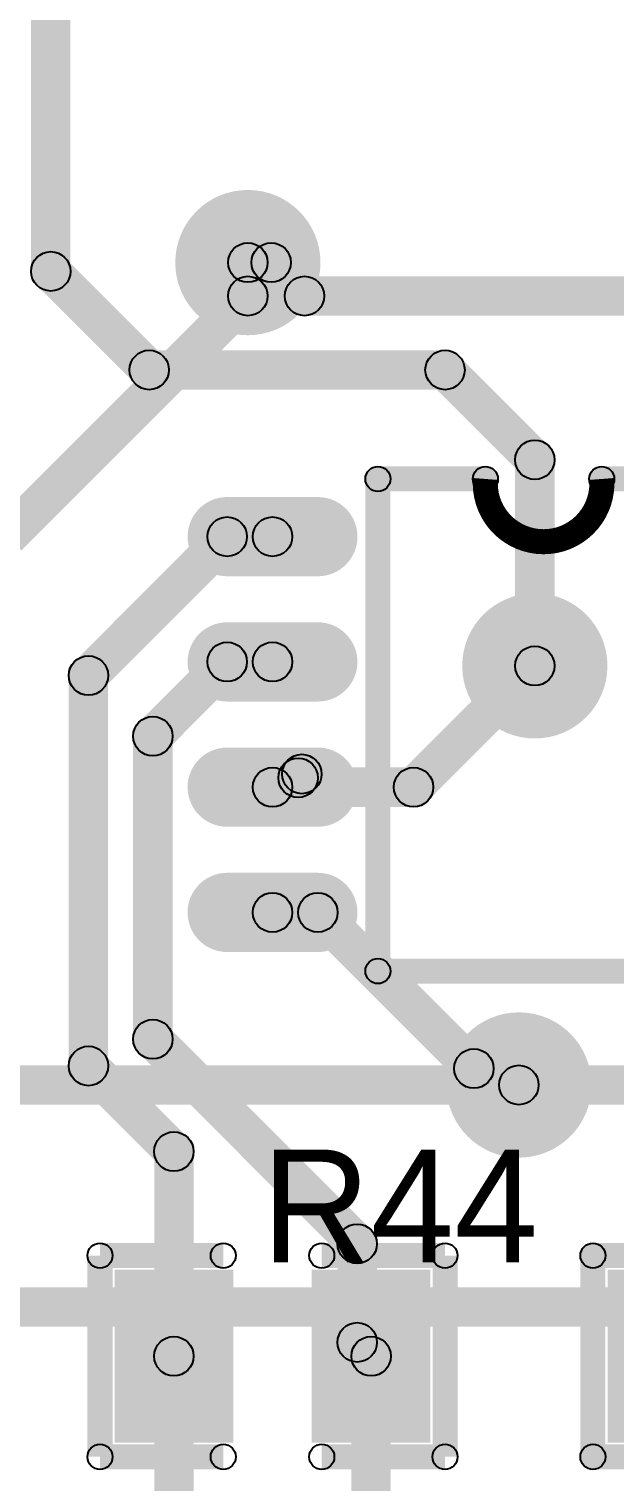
# Model space of a CAD drawing. Header units: millimetres. Extents: x 1.24 to 8.03, y 2.12 to 7.05.
# Drawn here: x 6.92 to 7.154, y 4.635 to 5.215 of the extents above; entities that cross this region are included whole.
import ezdxf

# ---------------------------------------------------------------- set-up
doc = ezdxf.new("R2010")
doc.units = ezdxf.units.MM
doc.header["$MEASUREMENT"] = 0
for name, color, linetype in [('BottomLayer', 5, 'Continuous'), ('BottomSolder', 6, 'Continuous'), ('TopLayer', 1, 'Continuous'), ('TopOverlay', 2, 'Continuous'), ('TopPaste', 8, 'Continuous'), ('TopSolder', 216, 'Continuous'), ('ViaHoleLayer', 16, 'Continuous')]:
    doc.layers.add(name, color=color, linetype=linetype)

# ---------------------------------------------------------------- blocks, each defined once
blk = doc.blocks.new('SOIC_8_L5_0_W4_0_P1_27_LS6_0_BL_2')
at = {"layer": 'TopLayer'}
h = blk.add_hatch(color=1, dxfattribs=at)
edge = h.paths.add_edge_path()
edge.add_arc((-0.075, 0.125984), 0.011811, 0, 180)
edge.add_line((-0.086811, 0.125984), (-0.086811, 0.089763))
edge.add_arc((-0.075, 0.089763), 0.011811, 180, 360)
edge.add_line((-0.063189, 0.089763), (-0.063189, 0.125984))
h = blk.add_hatch(color=1, dxfattribs=at)
edge = h.paths.add_edge_path()
edge.add_arc((-0.025, 0.125984), 0.011811, 0, 180)
edge.add_line((-0.036811, 0.125984), (-0.036811, 0.089763))
edge.add_arc((-0.025, 0.089763), 0.011811, 180, 360)
edge.add_line((-0.013189, 0.089763), (-0.013189, 0.125984))
h = blk.add_hatch(color=1, dxfattribs=at)
edge = h.paths.add_edge_path()
edge.add_arc((0.025, 0.125984), 0.011811, 0, 180)
edge.add_line((0.013189, 0.125984), (0.013189, 0.089763))
edge.add_arc((0.025, 0.089763), 0.011811, 180, 360)
edge.add_line((0.036811, 0.089763), (0.036811, 0.125984))
h = blk.add_hatch(color=1, dxfattribs=at)
edge = h.paths.add_edge_path()
edge.add_arc((0.075, 0.125984), 0.011811, 0, 180)
edge.add_line((0.063189, 0.125984), (0.063189, 0.089763))
edge.add_arc((0.075, 0.089763), 0.011811, 180, 360)
edge.add_line((0.086811, 0.089763), (0.086811, 0.125984))
h = blk.add_hatch(color=1, dxfattribs=at)
edge = h.paths.add_edge_path()
edge.add_arc((-0.075, -0.089763), 0.011811, 0, 180)
edge.add_line((-0.086811, -0.089763), (-0.086811, -0.125984))
edge.add_arc((-0.075, -0.125984), 0.011811, 180, 360)
edge.add_line((-0.063189, -0.125984), (-0.063189, -0.089763))
h = blk.add_hatch(color=1, dxfattribs=at)
edge = h.paths.add_edge_path()
edge.add_arc((-0.025, -0.089763), 0.011811, 0, 180)
edge.add_line((-0.036811, -0.089763), (-0.036811, -0.125984))
edge.add_arc((-0.025, -0.125984), 0.011811, 180, 360)
edge.add_line((-0.013189, -0.125984), (-0.013189, -0.089763))
h = blk.add_hatch(color=1, dxfattribs=at)
edge = h.paths.add_edge_path()
edge.add_arc((0.025, -0.089763), 0.011811, 0, 180)
edge.add_line((0.013189, -0.089763), (0.013189, -0.125984))
edge.add_arc((0.025, -0.125984), 0.011811, 180, 360)
edge.add_line((0.036811, -0.125984), (0.036811, -0.089763))
h = blk.add_hatch(color=1, dxfattribs=at)
edge = h.paths.add_edge_path()
edge.add_arc((0.075, -0.089763), 0.011811, 0, 180)
edge.add_line((0.063189, -0.089763), (0.063189, -0.125984))
edge.add_arc((0.075, -0.125984), 0.011811, 180, 360)
edge.add_line((0.086811, -0.125984), (0.086811, -0.089763))
at = {"layer": 'TopOverlay'}
h = blk.add_hatch(color=2, dxfattribs=at)
edge = h.paths.add_edge_path()
edge.add_arc((-0.098031, 0.066929), 0.005, 0, 360)
h = blk.add_hatch(color=2, dxfattribs=at)
edge = h.paths.add_edge_path()
edge.add_arc((-0.098031, 0.066929), 0.005, 0, 360)
for points in [[(0.098425, 0.071929), (0.098425, 0.061929), (-0.098031, 0.061929), (-0.098031, 0.071929)], [(-0.093031, 0.023622), (-0.103031, 0.023622), (-0.103031, 0.066929), (-0.093031, 0.066929)], [(0.103425, -0.065797), (0.093425, -0.065797), (0.093425, 0.066929), (0.103425, 0.066929)], [(-0.093031, -0.065797), (-0.103031, -0.065797), (-0.103031, -0.022835), (-0.093031, -0.022835)], [(0.098425, -0.060797), (0.098425, -0.070797), (-0.098031, -0.070797), (-0.098031, -0.060797)]]:
    blk.add_hatch(color=2, dxfattribs=at).paths.add_polyline_path(points)
h = blk.add_hatch(color=2, dxfattribs=at)
edge = h.paths.add_edge_path()
edge.add_arc((0.098425, 0.066929), 0.005, 0, 360)
h = blk.add_hatch(color=2, dxfattribs=at)
edge = h.paths.add_edge_path()
edge.add_arc((0.098425, 0.066929), 0.005, 0, 360)
h = blk.add_hatch(color=2, dxfattribs=at)
edge = h.paths.add_edge_path()
edge.add_arc((-0.098031, 0.023622), 0.005, 0, 360)
h = blk.add_hatch(color=2, dxfattribs=at)
edge = h.paths.add_edge_path()
edge.add_arc((-0.098031, 0.023622), 0.005, 0, 360)
h = blk.add_hatch(color=2, dxfattribs=at)
edge = h.paths.add_edge_path()
edge.add_arc((-0.098031, -0.022835), 0.005, 0, 360)
h = blk.add_hatch(color=2, dxfattribs=at)
edge = h.paths.add_edge_path()
edge.add_arc((-0.098031, -0.022835), 0.005, 0, 360)
h = blk.add_hatch(color=2, dxfattribs=at)
edge = h.paths.add_edge_path()
edge.add_arc((-0.098031, -0.065797), 0.005, 0, 360)
h = blk.add_hatch(color=2, dxfattribs=at)
edge = h.paths.add_edge_path()
edge.add_arc((-0.098031, -0.065797), 0.005, 0, 360)
h = blk.add_hatch(color=2, dxfattribs=at)
edge = h.paths.add_edge_path()
edge.add_arc((0.098425, -0.065797), 0.005, 0, 360)
h = blk.add_hatch(color=2, dxfattribs=at)
edge = h.paths.add_edge_path()
edge.add_arc((0.098425, -0.065797), 0.005, 0, 360)
at = {"layer": 'TopPaste'}
h = blk.add_hatch(color=8, dxfattribs=at)
edge = h.paths.add_edge_path()
edge.add_arc((-0.075, 0.125984), 0.011811, 0, 180)
edge.add_line((-0.086811, 0.125984), (-0.086811, 0.089763))
edge.add_arc((-0.075, 0.089763), 0.011811, 180, 360)
edge.add_line((-0.063189, 0.089763), (-0.063189, 0.125984))
h = blk.add_hatch(color=8, dxfattribs=at)
edge = h.paths.add_edge_path()
edge.add_arc((-0.025, 0.125984), 0.011811, 0, 180)
edge.add_line((-0.036811, 0.125984), (-0.036811, 0.089763))
edge.add_arc((-0.025, 0.089763), 0.011811, 180, 360)
edge.add_line((-0.013189, 0.089763), (-0.013189, 0.125984))
h = blk.add_hatch(color=8, dxfattribs=at)
edge = h.paths.add_edge_path()
edge.add_arc((0.025, 0.125984), 0.011811, 0, 180)
edge.add_line((0.013189, 0.125984), (0.013189, 0.089763))
edge.add_arc((0.025, 0.089763), 0.011811, 180, 360)
edge.add_line((0.036811, 0.089763), (0.036811, 0.125984))
h = blk.add_hatch(color=8, dxfattribs=at)
edge = h.paths.add_edge_path()
edge.add_arc((0.075, 0.125984), 0.011811, 0, 180)
edge.add_line((0.063189, 0.125984), (0.063189, 0.089763))
edge.add_arc((0.075, 0.089763), 0.011811, 180, 360)
edge.add_line((0.086811, 0.089763), (0.086811, 0.125984))
h = blk.add_hatch(color=8, dxfattribs=at)
edge = h.paths.add_edge_path()
edge.add_arc((-0.075, -0.089763), 0.011811, 0, 180)
edge.add_line((-0.086811, -0.089763), (-0.086811, -0.125984))
edge.add_arc((-0.075, -0.125984), 0.011811, 180, 360)
edge.add_line((-0.063189, -0.125984), (-0.063189, -0.089763))
h = blk.add_hatch(color=8, dxfattribs=at)
edge = h.paths.add_edge_path()
edge.add_arc((-0.025, -0.089763), 0.011811, 0, 180)
edge.add_line((-0.036811, -0.089763), (-0.036811, -0.125984))
edge.add_arc((-0.025, -0.125984), 0.011811, 180, 360)
edge.add_line((-0.013189, -0.125984), (-0.013189, -0.089763))
h = blk.add_hatch(color=8, dxfattribs=at)
edge = h.paths.add_edge_path()
edge.add_arc((0.025, -0.089763), 0.011811, 0, 180)
edge.add_line((0.013189, -0.089763), (0.013189, -0.125984))
edge.add_arc((0.025, -0.125984), 0.011811, 180, 360)
edge.add_line((0.036811, -0.125984), (0.036811, -0.089763))
h = blk.add_hatch(color=8, dxfattribs=at)
edge = h.paths.add_edge_path()
edge.add_arc((0.075, -0.089763), 0.011811, 0, 180)
edge.add_line((0.063189, -0.089763), (0.063189, -0.125984))
edge.add_arc((0.075, -0.125984), 0.011811, 180, 360)
edge.add_line((0.086811, -0.125984), (0.086811, -0.089763))
at = {"layer": 'TopSolder'}
h = blk.add_hatch(color=216, dxfattribs=at)
edge = h.paths.add_edge_path()
edge.add_arc((-0.075, 0.125984), 0.015811, 0, 180)
edge.add_line((-0.090811, 0.125984), (-0.090811, 0.089763))
edge.add_arc((-0.075, 0.089763), 0.015811, 180, 360)
edge.add_line((-0.059189, 0.089763), (-0.059189, 0.125984))
h = blk.add_hatch(color=216, dxfattribs=at)
edge = h.paths.add_edge_path()
edge.add_arc((-0.025, 0.125984), 0.015811, 0, 180)
edge.add_line((-0.040811, 0.125984), (-0.040811, 0.089763))
edge.add_arc((-0.025, 0.089763), 0.015811, 180, 360)
edge.add_line((-0.009189, 0.089763), (-0.009189, 0.125984))
h = blk.add_hatch(color=216, dxfattribs=at)
edge = h.paths.add_edge_path()
edge.add_arc((0.025, 0.125984), 0.015811, 0, 180)
edge.add_line((0.009189, 0.125984), (0.009189, 0.089763))
edge.add_arc((0.025, 0.089763), 0.015811, 180, 360)
edge.add_line((0.040811, 0.089763), (0.040811, 0.125984))
h = blk.add_hatch(color=216, dxfattribs=at)
edge = h.paths.add_edge_path()
edge.add_arc((0.075, 0.125984), 0.015811, 0, 180)
edge.add_line((0.059189, 0.125984), (0.059189, 0.089763))
edge.add_arc((0.075, 0.089763), 0.015811, 180, 360)
edge.add_line((0.090811, 0.089763), (0.090811, 0.125984))
h = blk.add_hatch(color=216, dxfattribs=at)
edge = h.paths.add_edge_path()
edge.add_arc((-0.075, -0.089763), 0.015811, 0, 180)
edge.add_line((-0.090811, -0.089763), (-0.090811, -0.125984))
edge.add_arc((-0.075, -0.125984), 0.015811, 180, 360)
edge.add_line((-0.059189, -0.125984), (-0.059189, -0.089763))
h = blk.add_hatch(color=216, dxfattribs=at)
edge = h.paths.add_edge_path()
edge.add_arc((-0.025, -0.089763), 0.015811, 0, 180)
edge.add_line((-0.040811, -0.089763), (-0.040811, -0.125984))
edge.add_arc((-0.025, -0.125984), 0.015811, 180, 360)
edge.add_line((-0.009189, -0.125984), (-0.009189, -0.089763))
h = blk.add_hatch(color=216, dxfattribs=at)
edge = h.paths.add_edge_path()
edge.add_arc((0.025, -0.089763), 0.015811, 0, 180)
edge.add_line((0.009189, -0.089763), (0.009189, -0.125984))
edge.add_arc((0.025, -0.125984), 0.015811, 180, 360)
edge.add_line((0.040811, -0.125984), (0.040811, -0.089763))
h = blk.add_hatch(color=216, dxfattribs=at)
edge = h.paths.add_edge_path()
edge.add_arc((0.075, -0.089763), 0.015811, 0, 180)
edge.add_line((0.059189, -0.089763), (0.059189, -0.125984))
edge.add_arc((0.075, -0.125984), 0.015811, 180, 360)
edge.add_line((0.090811, -0.125984), (0.090811, -0.089763))
at = {"layer": 'TopOverlay', "const_width": 0.01}
blk.add_lwpolyline([(-0.098031, 0.023622, -1.0785851), (-0.098031, -0.022835)], format="xyb", dxfattribs=at)
at = {"layer": 'TopOverlay'}
for centre in [(-0.098031, 0.066929), (-0.098031, 0.066929), (0.098425, 0.066929), (0.098425, 0.066929), (-0.098031, 0.023622), (-0.098031, 0.023622), (-0.098031, -0.022835), (-0.098031, -0.022835), (-0.098031, -0.065797), (-0.098031, -0.065797), (0.098425, -0.065797), (0.098425, -0.065797)]:
    blk.add_circle(centre, 0.005, dxfattribs=at)
blk = doc.blocks.new('R0805_92')
at = {"layer": 'TopLayer'}
for points in [[(-0.05906, 0.03051), (-0.01969, 0.03051), (-0.01969, -0.03051), (-0.05906, -0.03051)], [(0.01969, 0.03051), (0.05906, 0.03051), (0.05906, -0.03051), (0.01969, -0.03051)]]:
    blk.add_hatch(color=1, dxfattribs=at).paths.add_polyline_path(points)
at = {"layer": 'TopOverlay'}
h = blk.add_hatch(color=2, dxfattribs=at)
edge = h.paths.add_edge_path()
edge.add_arc((-0.0689, 0.04016), 0.005, 0, 360)
h = blk.add_hatch(color=2, dxfattribs=at)
edge = h.paths.add_edge_path()
edge.add_arc((-0.0689, 0.04016), 0.005, 0, 360)
for points in [[(-0.01969, 0.04516), (-0.01969, 0.03516), (-0.0689, 0.03516), (-0.0689, 0.04516)], [(0.0689, 0.04516), (0.0689, 0.03516), (0.01969, 0.03516), (0.01969, 0.04516)], [(-0.0639, -0.04016), (-0.0739, -0.04016), (-0.0739, 0.04016), (-0.0639, 0.04016)], [(0.0639, 0.04016), (0.0739, 0.04016), (0.0739, -0.04016), (0.0639, -0.04016)], [(-0.01969, -0.03516), (-0.01969, -0.04516), (-0.0689, -0.04516), (-0.0689, -0.03516)], [(0.0689, -0.03516), (0.0689, -0.04516), (0.01969, -0.04516), (0.01969, -0.03516)]]:
    blk.add_hatch(color=2, dxfattribs=at).paths.add_polyline_path(points)
h = blk.add_hatch(color=2, dxfattribs=at)
edge = h.paths.add_edge_path()
edge.add_arc((-0.01969, 0.04016), 0.005, 0, 360)
h = blk.add_hatch(color=2, dxfattribs=at)
edge = h.paths.add_edge_path()
edge.add_arc((0.01969, 0.04016), 0.005, 0, 360)
h = blk.add_hatch(color=2, dxfattribs=at)
edge = h.paths.add_edge_path()
edge.add_arc((0.0689, 0.04016), 0.005, 0, 360)
h = blk.add_hatch(color=2, dxfattribs=at)
edge = h.paths.add_edge_path()
edge.add_arc((0.0689, 0.04016), 0.005, 0, 360)
h = blk.add_hatch(color=2, dxfattribs=at)
edge = h.paths.add_edge_path()
edge.add_arc((-0.0689, -0.04016), 0.005, 0, 360)
h = blk.add_hatch(color=2, dxfattribs=at)
edge = h.paths.add_edge_path()
edge.add_arc((-0.0689, -0.04016), 0.005, 0, 360)
h = blk.add_hatch(color=2, dxfattribs=at)
edge = h.paths.add_edge_path()
edge.add_arc((-0.01969, -0.04016), 0.005, 0, 360)
h = blk.add_hatch(color=2, dxfattribs=at)
edge = h.paths.add_edge_path()
edge.add_arc((0.01969, -0.04016), 0.005, 0, 360)
h = blk.add_hatch(color=2, dxfattribs=at)
edge = h.paths.add_edge_path()
edge.add_arc((0.0689, -0.04016), 0.005, 0, 360)
h = blk.add_hatch(color=2, dxfattribs=at)
edge = h.paths.add_edge_path()
edge.add_arc((0.0689, -0.04016), 0.005, 0, 360)
at = {"layer": 'TopPaste'}
for points in [[(-0.05906, 0.03051), (-0.01969, 0.03051), (-0.01969, -0.03051), (-0.05906, -0.03051)], [(0.01969, 0.03051), (0.05906, 0.03051), (0.05906, -0.03051), (0.01969, -0.03051)]]:
    blk.add_hatch(color=8, dxfattribs=at).paths.add_polyline_path(points)
at = {"layer": 'TopSolder'}
for points in [[(-0.06305, 0.03451), (-0.01569, 0.03451), (-0.01569, -0.03451), (-0.06305, -0.03451)], [(0.01569, 0.03451), (0.06305, 0.03451), (0.06305, -0.03451), (0.01569, -0.03451)]]:
    blk.add_hatch(color=216, dxfattribs=at).paths.add_polyline_path(points)
at = {"layer": 'TopOverlay'}
for centre in [(-0.0689, 0.04016), (-0.0689, 0.04016), (-0.01969, 0.04016), (0.01969, 0.04016), (0.0689, 0.04016), (0.0689, 0.04016), (-0.0689, -0.04016), (-0.0689, -0.04016), (-0.01969, -0.04016), (0.01969, -0.04016), (0.0689, -0.04016), (0.0689, -0.04016)]:
    blk.add_circle(centre, 0.005, dxfattribs=at)
blk = doc.blocks.new('R0805_94')
at = {"layer": 'TopLayer'}
for points in [[(-0.05906, 0.03051), (-0.01969, 0.03051), (-0.01969, -0.03051), (-0.05906, -0.03051)], [(0.01968, 0.03051), (0.05905, 0.03051), (0.05905, -0.03051), (0.01968, -0.03051)]]:
    blk.add_hatch(color=1, dxfattribs=at).paths.add_polyline_path(points)
at = {"layer": 'TopOverlay'}
h = blk.add_hatch(color=2, dxfattribs=at)
edge = h.paths.add_edge_path()
edge.add_arc((-0.0689, 0.04016), 0.005, 0, 360)
h = blk.add_hatch(color=2, dxfattribs=at)
edge = h.paths.add_edge_path()
edge.add_arc((-0.0689, 0.04016), 0.005, 0, 360)
for points in [[(-0.0689, 0.03516), (-0.0689, 0.04516), (-0.01969, 0.04516), (-0.01969, 0.03516)], [(0.01968, 0.03516), (0.01968, 0.04516), (0.0689, 0.04516), (0.0689, 0.03516)], [(-0.0739, 0.04016), (-0.0639, 0.04016), (-0.0639, -0.04016), (-0.0739, -0.04016)], [(0.0739, -0.04016), (0.0639, -0.04016), (0.0639, 0.04016), (0.0739, 0.04016)], [(-0.0689, -0.04516), (-0.0689, -0.03516), (-0.01969, -0.03516), (-0.01969, -0.04516)], [(0.01968, -0.04516), (0.01968, -0.03516), (0.0689, -0.03516), (0.0689, -0.04516)]]:
    blk.add_hatch(color=2, dxfattribs=at).paths.add_polyline_path(points)
h = blk.add_hatch(color=2, dxfattribs=at)
edge = h.paths.add_edge_path()
edge.add_arc((-0.01969, 0.04016), 0.005, 0, 360)
h = blk.add_hatch(color=2, dxfattribs=at)
edge = h.paths.add_edge_path()
edge.add_arc((0.01968, 0.04016), 0.005, 0, 360)
h = blk.add_hatch(color=2, dxfattribs=at)
edge = h.paths.add_edge_path()
edge.add_arc((0.0689, 0.04016), 0.005, 0, 360)
h = blk.add_hatch(color=2, dxfattribs=at)
edge = h.paths.add_edge_path()
edge.add_arc((0.0689, 0.04016), 0.005, 0, 360)
h = blk.add_hatch(color=2, dxfattribs=at)
edge = h.paths.add_edge_path()
edge.add_arc((-0.0689, -0.04016), 0.005, 0, 360)
h = blk.add_hatch(color=2, dxfattribs=at)
edge = h.paths.add_edge_path()
edge.add_arc((-0.0689, -0.04016), 0.005, 0, 360)
h = blk.add_hatch(color=2, dxfattribs=at)
edge = h.paths.add_edge_path()
edge.add_arc((-0.01969, -0.04016), 0.005, 0, 360)
h = blk.add_hatch(color=2, dxfattribs=at)
edge = h.paths.add_edge_path()
edge.add_arc((0.01968, -0.04016), 0.005, 0, 360)
h = blk.add_hatch(color=2, dxfattribs=at)
edge = h.paths.add_edge_path()
edge.add_arc((0.0689, -0.04016), 0.005, 0, 360)
h = blk.add_hatch(color=2, dxfattribs=at)
edge = h.paths.add_edge_path()
edge.add_arc((0.0689, -0.04016), 0.005, 0, 360)
at = {"layer": 'TopPaste'}
for points in [[(-0.05906, 0.03051), (-0.01969, 0.03051), (-0.01969, -0.03051), (-0.05906, -0.03051)], [(0.01968, 0.03051), (0.05905, 0.03051), (0.05905, -0.03051), (0.01968, -0.03051)]]:
    blk.add_hatch(color=8, dxfattribs=at).paths.add_polyline_path(points)
at = {"layer": 'TopSolder'}
for points in [[(-0.06306, 0.03451), (-0.01569, 0.03451), (-0.01569, -0.03451), (-0.06306, -0.03451)], [(0.01568, 0.03451), (0.06305, 0.03451), (0.06305, -0.03451), (0.01568, -0.03451)]]:
    blk.add_hatch(color=216, dxfattribs=at).paths.add_polyline_path(points)
at = {"layer": 'TopOverlay'}
for centre in [(-0.0689, 0.04016), (-0.0689, 0.04016), (-0.01969, 0.04016), (0.01968, 0.04016), (0.0689, 0.04016), (0.0689, 0.04016), (-0.0689, -0.04016), (-0.0689, -0.04016), (-0.01969, -0.04016), (0.01968, -0.04016), (0.0689, -0.04016), (0.0689, -0.04016)]:
    blk.add_circle(centre, 0.005, dxfattribs=at)

msp = doc.modelspace()

# ---------------------------------------------------------------- hatches: boundary and pattern name
at = {"layer": 'BottomLayer'}
for points in [[(6.93701, 5.11811), (6.92126, 5.11811), (6.92126, 5.62008), (6.93701, 5.62008)], [(7.00787, 5.11374), (7.00787, 5.12949), (7.01714, 5.12949), (7.01714, 5.11374)], [(7.01157, 5.11605), (7.02271, 5.12718), (7.03606, 5.11384), (7.02492, 5.1027)], [(6.92357, 5.11254), (6.9347, 5.12368), (6.97407, 5.08431), (6.96294, 5.07317)], [(7.03049, 5.10039), (7.03049, 5.11614), (7.29331, 5.11614), (7.29331, 5.10039)], [(6.9685, 5.07087), (6.9685, 5.08661), (7.08661, 5.08661), (7.08661, 5.07087)], [(7.08105, 5.07317), (7.09218, 5.08431), (7.12805, 5.04844), (7.11691, 5.03731)], [(7.13035, 4.96063), (7.11461, 4.96063), (7.11461, 5.04287), (7.13035, 5.04287)], [(6.7126, 4.78543), (6.7126, 4.80118), (7.11614, 4.80118), (7.11614, 4.78543)], [(7.11614, 4.78543), (7.11614, 4.80118), (7.50385, 4.80118), (7.50385, 4.78543)], [(6.59449, 4.69685), (6.59449, 4.7126), (7.61811, 4.7126), (7.61811, 4.69685)]]:
    msp.add_hatch(color=5, dxfattribs=at).paths.add_polyline_path(points)
h = msp.add_hatch(color=5, dxfattribs=at)
edge = h.paths.add_edge_path()
edge.add_arc((7.00787, 5.12161), 0.025, 0, 360)
h = msp.add_hatch(color=5, dxfattribs=at)
edge = h.paths.add_edge_path()
edge.add_arc((7.00787, 5.12161), 0.00787, 0, 360)
h = msp.add_hatch(color=5, dxfattribs=at)
edge = h.paths.add_edge_path()
edge.add_arc((7.01714, 5.12161), 0.00787, 0, 360)
h = msp.add_hatch(color=5, dxfattribs=at)
edge = h.paths.add_edge_path()
edge.add_arc((7.01714, 5.12161), 0.00787, 0, 360)
h = msp.add_hatch(color=5, dxfattribs=at)
edge = h.paths.add_edge_path()
edge.add_arc((6.92913, 5.11811), 0.00787, 0, 360)
h = msp.add_hatch(color=5, dxfattribs=at)
edge = h.paths.add_edge_path()
edge.add_arc((6.92913, 5.11811), 0.00787, 0, 360)
h = msp.add_hatch(color=5, dxfattribs=at)
edge = h.paths.add_edge_path()
edge.add_arc((7.03049, 5.10827), 0.00787, 0, 360)
h = msp.add_hatch(color=5, dxfattribs=at)
edge = h.paths.add_edge_path()
edge.add_arc((7.03049, 5.10827), 0.00787, 0, 360)
h = msp.add_hatch(color=5, dxfattribs=at)
edge = h.paths.add_edge_path()
edge.add_arc((6.9685, 5.07874), 0.00787, 0, 360)
h = msp.add_hatch(color=5, dxfattribs=at)
edge = h.paths.add_edge_path()
edge.add_arc((6.9685, 5.07874), 0.00787, 0, 360)
h = msp.add_hatch(color=5, dxfattribs=at)
edge = h.paths.add_edge_path()
edge.add_arc((7.08661, 5.07874), 0.00787, 0, 360)
h = msp.add_hatch(color=5, dxfattribs=at)
edge = h.paths.add_edge_path()
edge.add_arc((7.08661, 5.07874), 0.00787, 0, 360)
h = msp.add_hatch(color=5, dxfattribs=at)
edge = h.paths.add_edge_path()
edge.add_arc((7.12248, 5.04287), 0.00787, 0, 360)
h = msp.add_hatch(color=5, dxfattribs=at)
edge = h.paths.add_edge_path()
edge.add_arc((7.12248, 5.04287), 0.00787, 0, 360)
h = msp.add_hatch(color=5, dxfattribs=at)
edge = h.paths.add_edge_path()
edge.add_arc((7.12248, 4.96063), 0.025, 0, 360)
h = msp.add_hatch(color=5, dxfattribs=at)
edge = h.paths.add_edge_path()
edge.add_arc((7.12248, 4.96063), 0.00787, 0, 360)
h = msp.add_hatch(color=5, dxfattribs=at)
edge = h.paths.add_edge_path()
edge.add_arc((7.11614, 4.79331), 0.025, 0, 360)
h = msp.add_hatch(color=5, dxfattribs=at)
edge = h.paths.add_edge_path()
edge.add_arc((7.11614, 4.79331), 0.00787, 0, 360)
h = msp.add_hatch(color=5, dxfattribs=at)
edge = h.paths.add_edge_path()
edge.add_arc((7.11614, 4.79331), 0.00787, 0, 360)
at = {"layer": 'BottomSolder'}
h = msp.add_hatch(color=6, dxfattribs=at)
edge = h.paths.add_edge_path()
edge.add_arc((7.00787, 5.12161), 0.029, 0, 360)
h = msp.add_hatch(color=6, dxfattribs=at)
edge = h.paths.add_edge_path()
edge.add_arc((7.12248, 4.96063), 0.029, 0, 360)
h = msp.add_hatch(color=6, dxfattribs=at)
edge = h.paths.add_edge_path()
edge.add_arc((7.11614, 4.79331), 0.029, 0, 360)
at = {"layer": 'TopLayer'}
h = msp.add_hatch(color=1, dxfattribs=at)
edge = h.paths.add_edge_path()
edge.add_arc((7.00787, 5.12161), 0.025, 0, 360)
h = msp.add_hatch(color=1, dxfattribs=at)
edge = h.paths.add_edge_path()
edge.add_arc((7.00787, 5.12161), 0.00787, 0, 360)
for points in [[(7.01575, 5.10827), (7, 5.10827), (7, 5.12161), (7.01575, 5.12161)], [(6.91738, 5.00664), (6.90624, 5.01777), (7.00231, 5.11384), (7.01344, 5.1027)], [(6.94974, 4.9512), (6.93861, 4.96234), (6.99404, 5.01777), (7.00517, 5.00664)], [(6.99961, 5.00433), (6.99961, 5.02008), (7.01772, 5.02008), (7.01772, 5.00433)], [(6.97549, 4.92695), (6.96435, 4.93809), (6.99404, 4.96777), (7.00517, 4.95664)], [(6.99961, 4.95433), (6.99961, 4.97008), (7.01772, 4.97008), (7.01772, 4.95433)], [(7.07962, 4.90664), (7.06849, 4.91777), (7.11691, 4.9662), (7.12805, 4.95506)], [(6.95205, 4.80091), (6.9363, 4.80091), (6.9363, 4.95677), (6.95205, 4.95677)], [(6.9778, 4.81158), (6.96205, 4.81158), (6.96205, 4.93252), (6.9778, 4.93252)], [(7.01772, 4.90433), (7.01772, 4.92008), (7.07406, 4.92008), (7.07406, 4.90433)], [(7.03352, 4.91038), (7.02239, 4.92151), (7.02389, 4.92302), (7.03503, 4.91188)], [(7.01772, 4.85433), (7.01772, 4.87008), (7.03583, 4.87008), (7.03583, 4.85433)], [(7.03026, 4.85664), (7.04139, 4.86777), (7.10374, 4.80543), (7.0926, 4.79429)], [(6.96435, 4.80601), (6.97549, 4.81714), (7.05712, 4.73552), (7.04598, 4.72438)], [(6.93861, 4.79534), (6.94974, 4.80648), (6.98391, 4.7723), (6.97278, 4.76117)], [(6.98622, 4.68504), (6.97047, 4.68504), (6.97047, 4.76674), (6.98622, 4.76674)], [(7.05942, 4.69058), (7.04367, 4.69058), (7.04367, 4.72995), (7.05942, 4.72995)], [(7.04598, 4.68501), (7.05712, 4.69615), (7.06265, 4.69061), (7.05152, 4.67947)], [(6.98622, 4.58343), (6.97047, 4.58343), (6.97047, 4.68504), (6.98622, 4.68504)], [(7.06496, 4.5374), (7.04921, 4.5374), (7.04921, 4.68504), (7.06496, 4.68504)]]:
    msp.add_hatch(color=1, dxfattribs=at).paths.add_polyline_path(points)
h = msp.add_hatch(color=1, dxfattribs=at)
edge = h.paths.add_edge_path()
edge.add_arc((7.00787, 5.10827), 0.00787, 0, 360)
h = msp.add_hatch(color=1, dxfattribs=at)
edge = h.paths.add_edge_path()
edge.add_arc((7.00787, 5.10827), 0.00787, 0, 360)
h = msp.add_hatch(color=1, dxfattribs=at)
edge = h.paths.add_edge_path()
edge.add_arc((6.99961, 5.0122), 0.00787, 0, 360)
h = msp.add_hatch(color=1, dxfattribs=at)
edge = h.paths.add_edge_path()
edge.add_arc((6.99961, 5.0122), 0.00787, 0, 360)
h = msp.add_hatch(color=1, dxfattribs=at)
edge = h.paths.add_edge_path()
edge.add_arc((7.01772, 5.0122), 0.00787, 0, 360)
h = msp.add_hatch(color=1, dxfattribs=at)
edge = h.paths.add_edge_path()
edge.add_arc((7.12248, 4.96063), 0.025, 0, 360)
h = msp.add_hatch(color=1, dxfattribs=at)
edge = h.paths.add_edge_path()
edge.add_arc((6.94417, 4.95677), 0.00787, 0, 360)
h = msp.add_hatch(color=1, dxfattribs=at)
edge = h.paths.add_edge_path()
edge.add_arc((6.94417, 4.95677), 0.00787, 0, 360)
h = msp.add_hatch(color=1, dxfattribs=at)
edge = h.paths.add_edge_path()
edge.add_arc((6.99961, 4.9622), 0.00787, 0, 360)
h = msp.add_hatch(color=1, dxfattribs=at)
edge = h.paths.add_edge_path()
edge.add_arc((6.99961, 4.9622), 0.00787, 0, 360)
h = msp.add_hatch(color=1, dxfattribs=at)
edge = h.paths.add_edge_path()
edge.add_arc((7.01772, 4.9622), 0.00787, 0, 360)
h = msp.add_hatch(color=1, dxfattribs=at)
edge = h.paths.add_edge_path()
edge.add_arc((7.12248, 4.96063), 0.00787, 0, 360)
h = msp.add_hatch(color=1, dxfattribs=at)
edge = h.paths.add_edge_path()
edge.add_arc((6.96992, 4.93252), 0.00787, 0, 360)
h = msp.add_hatch(color=1, dxfattribs=at)
edge = h.paths.add_edge_path()
edge.add_arc((6.96992, 4.93252), 0.00787, 0, 360)
h = msp.add_hatch(color=1, dxfattribs=at)
edge = h.paths.add_edge_path()
edge.add_arc((7.02946, 4.91745), 0.00787, 0, 360)
h = msp.add_hatch(color=1, dxfattribs=at)
edge = h.paths.add_edge_path()
edge.add_arc((7.01772, 4.9122), 0.00787, 0, 360)
h = msp.add_hatch(color=1, dxfattribs=at)
edge = h.paths.add_edge_path()
edge.add_arc((7.02795, 4.91594), 0.00787, 0, 360)
h = msp.add_hatch(color=1, dxfattribs=at)
edge = h.paths.add_edge_path()
edge.add_arc((7.07406, 4.9122), 0.00787, 0, 360)
h = msp.add_hatch(color=1, dxfattribs=at)
edge = h.paths.add_edge_path()
edge.add_arc((7.07406, 4.9122), 0.00787, 0, 360)
h = msp.add_hatch(color=1, dxfattribs=at)
edge = h.paths.add_edge_path()
edge.add_arc((7.01772, 4.8622), 0.00787, 0, 360)
h = msp.add_hatch(color=1, dxfattribs=at)
edge = h.paths.add_edge_path()
edge.add_arc((7.03583, 4.8622), 0.00787, 0, 360)
h = msp.add_hatch(color=1, dxfattribs=at)
edge = h.paths.add_edge_path()
edge.add_arc((7.03583, 4.8622), 0.00787, 0, 360)
h = msp.add_hatch(color=1, dxfattribs=at)
edge = h.paths.add_edge_path()
edge.add_arc((6.96992, 4.81158), 0.00787, 0, 360)
h = msp.add_hatch(color=1, dxfattribs=at)
edge = h.paths.add_edge_path()
edge.add_arc((6.96992, 4.81158), 0.00787, 0, 360)
h = msp.add_hatch(color=1, dxfattribs=at)
edge = h.paths.add_edge_path()
edge.add_arc((7.11614, 4.79331), 0.025, 0, 360)
h = msp.add_hatch(color=1, dxfattribs=at)
edge = h.paths.add_edge_path()
edge.add_arc((6.94417, 4.80091), 0.00787, 0, 360)
h = msp.add_hatch(color=1, dxfattribs=at)
edge = h.paths.add_edge_path()
edge.add_arc((6.94417, 4.80091), 0.00787, 0, 360)
h = msp.add_hatch(color=1, dxfattribs=at)
edge = h.paths.add_edge_path()
edge.add_arc((7.09817, 4.79986), 0.00787, 0, 360)
h = msp.add_hatch(color=1, dxfattribs=at)
edge = h.paths.add_edge_path()
edge.add_arc((6.97835, 4.76674), 0.00787, 0, 360)
h = msp.add_hatch(color=1, dxfattribs=at)
edge = h.paths.add_edge_path()
edge.add_arc((6.97835, 4.76674), 0.00787, 0, 360)
h = msp.add_hatch(color=1, dxfattribs=at)
edge = h.paths.add_edge_path()
edge.add_arc((7.05155, 4.72995), 0.00787, 0, 360)
h = msp.add_hatch(color=1, dxfattribs=at)
edge = h.paths.add_edge_path()
edge.add_arc((7.05155, 4.72995), 0.00787, 0, 360)
h = msp.add_hatch(color=1, dxfattribs=at)
edge = h.paths.add_edge_path()
edge.add_arc((7.05155, 4.69058), 0.00787, 0, 360)
h = msp.add_hatch(color=1, dxfattribs=at)
edge = h.paths.add_edge_path()
edge.add_arc((7.05155, 4.69058), 0.00787, 0, 360)
h = msp.add_hatch(color=1, dxfattribs=at)
edge = h.paths.add_edge_path()
edge.add_arc((6.97835, 4.68504), 0.00787, 0, 360)
h = msp.add_hatch(color=1, dxfattribs=at)
edge = h.paths.add_edge_path()
edge.add_arc((6.97835, 4.68504), 0.00787, 0, 360)
h = msp.add_hatch(color=1, dxfattribs=at)
edge = h.paths.add_edge_path()
edge.add_arc((7.05709, 4.68504), 0.00787, 0, 360)
h = msp.add_hatch(color=1, dxfattribs=at)
edge = h.paths.add_edge_path()
edge.add_arc((7.05709, 4.68504), 0.00787, 0, 360)
at = {"layer": 'TopSolder'}
h = msp.add_hatch(color=216, dxfattribs=at)
edge = h.paths.add_edge_path()
edge.add_arc((7.00787, 5.12161), 0.029, 0, 360)
h = msp.add_hatch(color=216, dxfattribs=at)
edge = h.paths.add_edge_path()
edge.add_arc((7.12248, 4.96063), 0.029, 0, 360)
h = msp.add_hatch(color=216, dxfattribs=at)
edge = h.paths.add_edge_path()
edge.add_arc((7.11614, 4.79331), 0.029, 0, 360)
at = {"layer": 'ViaHoleLayer'}
h = msp.add_hatch(color=16, dxfattribs=at)
edge = h.paths.add_edge_path()
edge.add_arc((7.00787, 5.12161), 0.014, 0, 360)
h = msp.add_hatch(color=16, dxfattribs=at)
edge = h.paths.add_edge_path()
edge.add_arc((7.12248, 4.96063), 0.014, 0, 360)
h = msp.add_hatch(color=16, dxfattribs=at)
edge = h.paths.add_edge_path()
edge.add_arc((7.11614, 4.79331), 0.014, 0, 360)

# ---------------------------------------------------------------- linework, layer by layer
at = {"layer": 'BottomLayer'}
for centre in [(7.00787, 5.12161), (7.01714, 5.12161), (7.01714, 5.12161), (6.92913, 5.11811), (6.92913, 5.11811), (7.03049, 5.10827), (7.03049, 5.10827), (6.9685, 5.07874), (6.9685, 5.07874), (7.08661, 5.07874), (7.08661, 5.07874), (7.12248, 5.04287), (7.12248, 5.04287), (7.12248, 4.96063), (7.11614, 4.79331), (7.11614, 4.79331)]:
    msp.add_circle(centre, 0.00787, dxfattribs=at)
at = {"layer": 'TopLayer'}
for centre in [(7.00787, 5.12161), (7.00787, 5.10827), (7.00787, 5.10827), (6.99961, 5.0122), (6.99961, 5.0122), (7.01772, 5.0122), (6.94417, 4.95677), (6.94417, 4.95677), (6.99961, 4.9622), (6.99961, 4.9622), (7.01772, 4.9622), (7.12248, 4.96063), (6.96992, 4.93252), (6.96992, 4.93252), (7.02946, 4.91745), (7.01772, 4.9122), (7.02795, 4.91594), (7.07406, 4.9122), (7.07406, 4.9122), (7.01772, 4.8622), (7.03583, 4.8622), (7.03583, 4.8622), (6.96992, 4.81158), (6.96992, 4.81158), (6.94417, 4.80091), (6.94417, 4.80091), (7.09817, 4.79986), (6.97835, 4.76674), (6.97835, 4.76674), (7.05155, 4.72995), (7.05155, 4.72995), (7.05155, 4.69058), (7.05155, 4.69058), (6.97835, 4.68504), (6.97835, 4.68504), (7.05709, 4.68504), (7.05709, 4.68504)]:
    msp.add_circle(centre, 0.00787, dxfattribs=at)

# ---------------------------------------------------------------- block references
for name, p, rotation in [('SOIC_8_L5_0_W4_0_P1_27_LS6_0_BL_2', (7.12559, 4.9372), 270), ('R0805_94', (7.01772, 4.68504), 360), ('R0805_92', (7.21457, 4.68504), 180)]:
    msp.add_blockref(name, p, dxfattribs=dict(rotation=rotation))

# ---------------------------------------------------------------- texts
at = {"layer": 'TopOverlay'}
msp.add_text('R44', height=0.045, dxfattribs=at).set_placement((7.01335, 4.72254))

doc.saveas('drawing.dxf')
